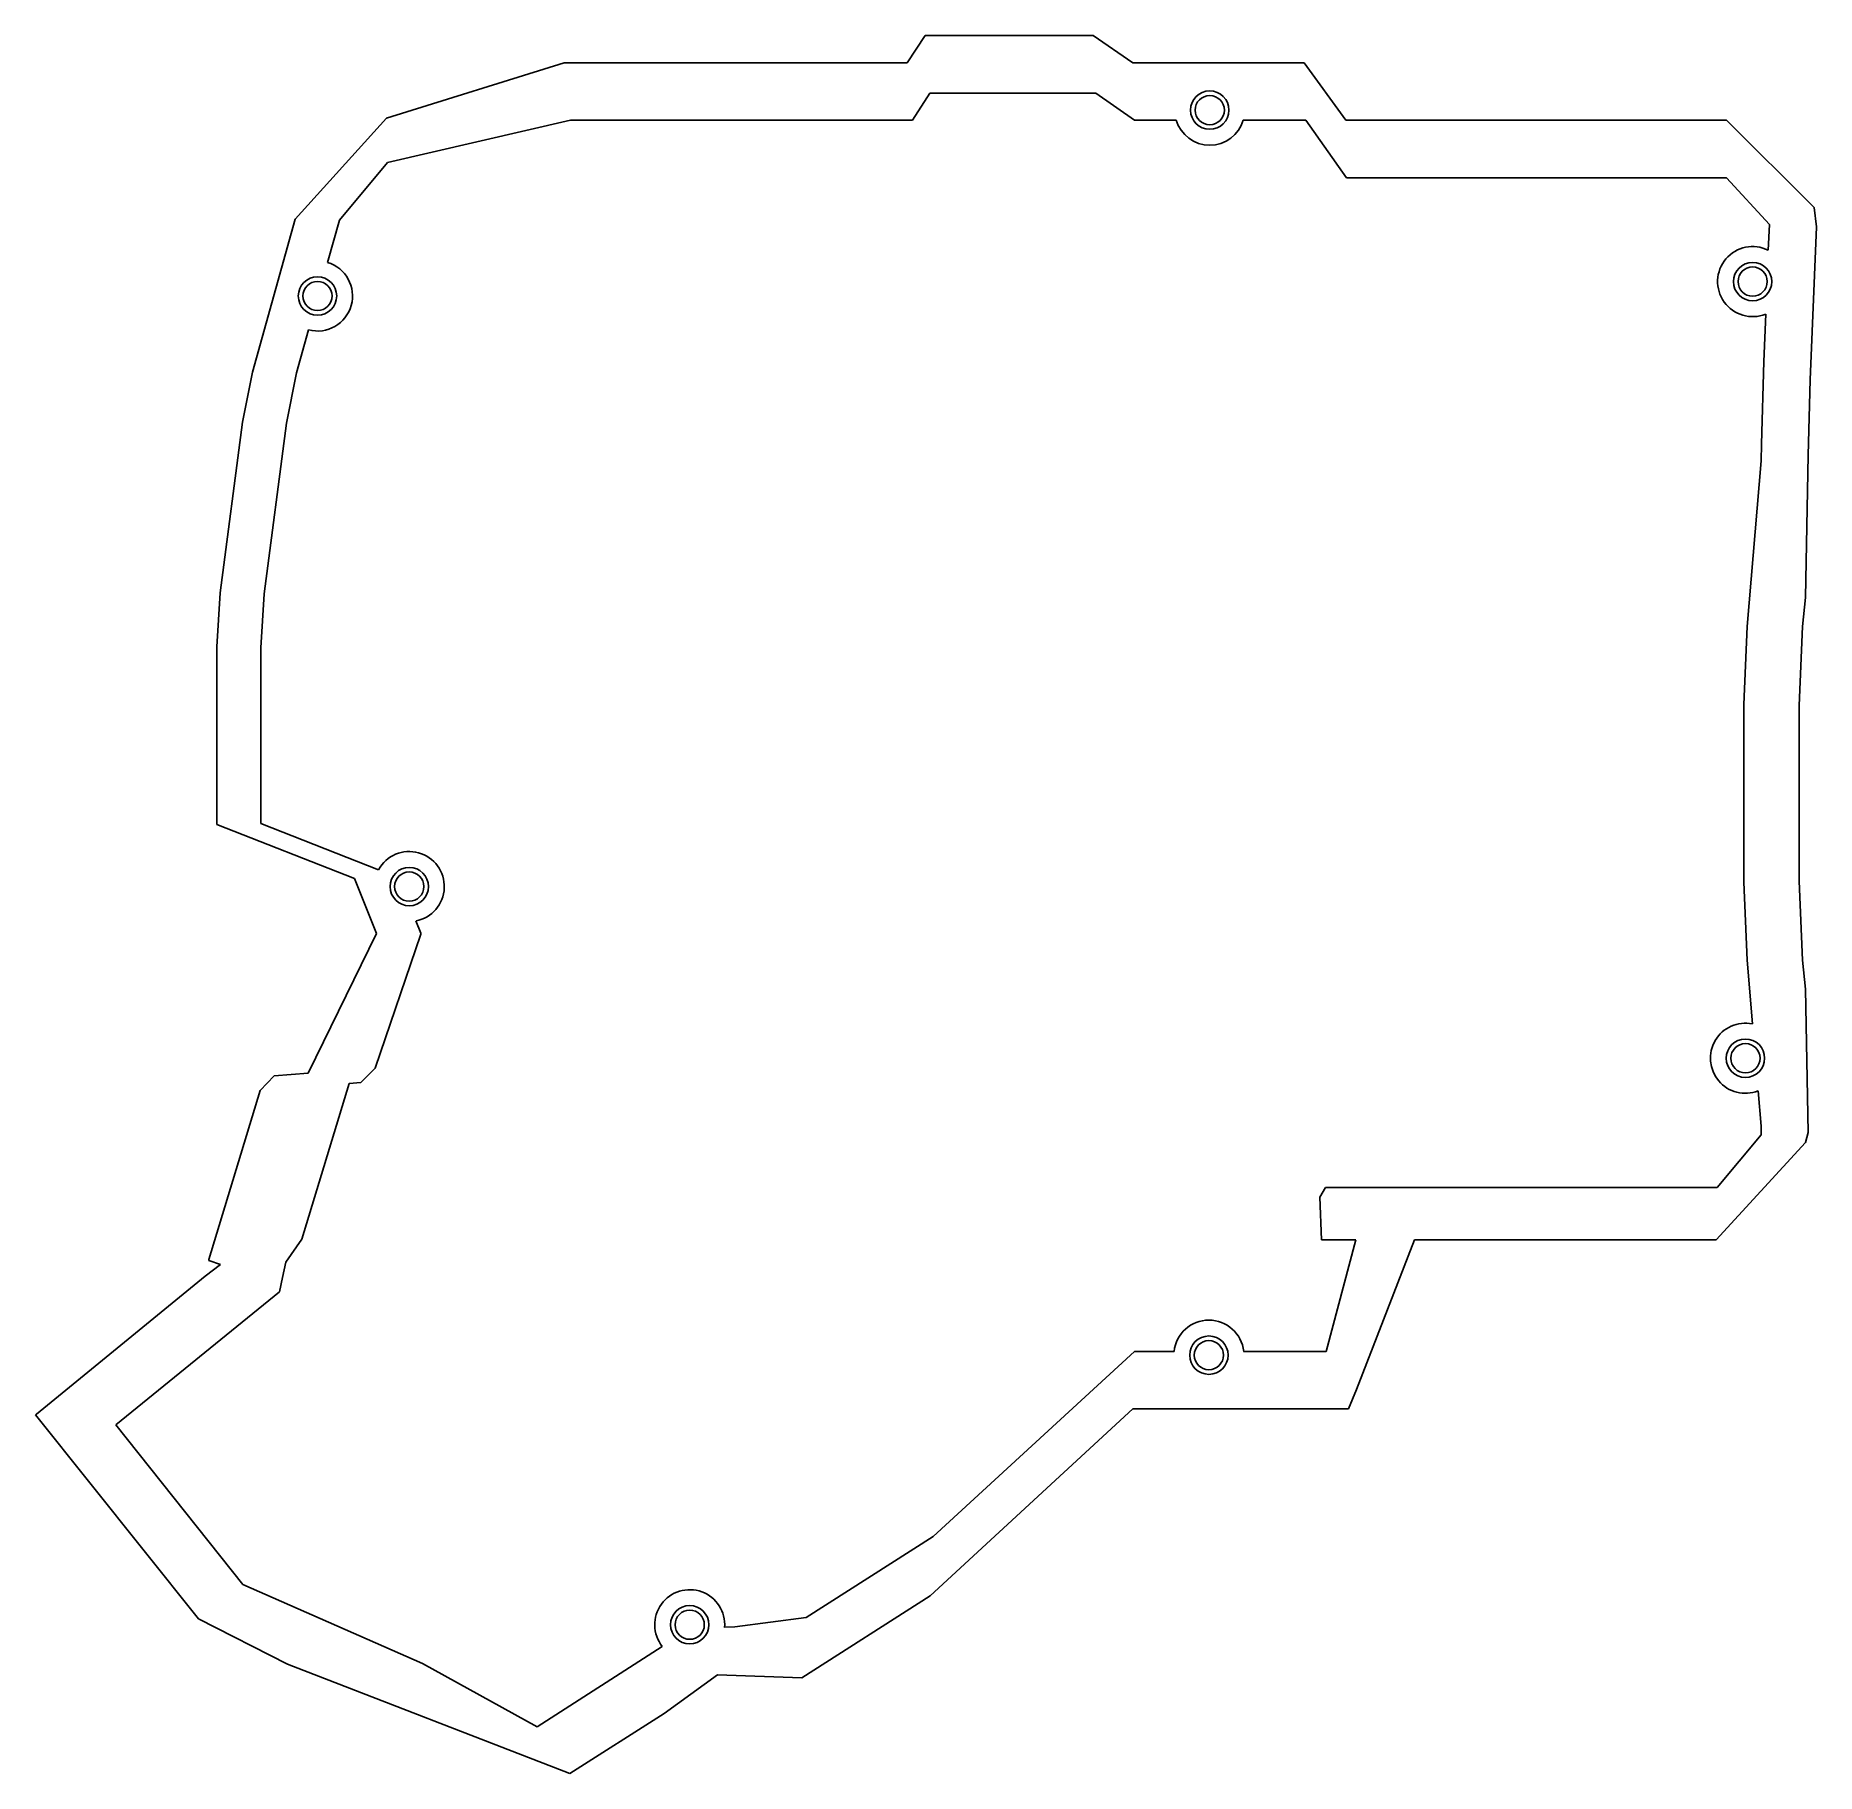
# Model space of a CAD drawing. Header units: metres. Extents: x -121 to 65, y -108 to 73.
import ezdxf

# ---------------------------------------------------------------- set-up
doc = ezdxf.new("R2010")
doc.units = ezdxf.units.M

msp = doc.modelspace()

# ---------------------------------------------------------------- linework, layer by layer
for p, q in [((-28.16, 72.93, -5), (-30.03, 70.11, -5)), ((-28.16, 72.93), (-30.03, 70.11)), ((-28.16, 72.93, -5), (-10.67, 72.93, -5)), ((-28.16, 72.93, -5), (-28.16, 72.93)), ((-28.16, 72.93), (-10.67, 72.93)), ((-6.53, 70.11, -5), (-10.67, 72.93, -5)), ((-10.67, 72.93, -5), (-10.67, 72.93)), ((-6.53, 70.11), (-10.67, 72.93)), ((-65.77, 70.11, -5), (-84.29, 64.32, -5)), ((-65.77, 70.11), (-84.29, 64.32)), ((-65.77, 70.11, -5), (-30.03, 70.11, -5)), ((-65.77, 70.11, -5), (-65.77, 70.11)), ((-65.77, 70.11), (-30.03, 70.11)), ((-30.03, 70.11, -5), (-30.03, 70.11)), ((-6.53, 70.11, -5), (11.32, 70.11, -5)), ((-6.53, 70.11, -5), (-6.53, 70.11)), ((-6.53, 70.11), (11.32, 70.11)), ((15.65, 64.11, -5), (11.32, 70.11, -5)), ((11.32, 70.11, -5), (11.32, 70.11)), ((15.65, 64.11), (11.32, 70.11)), ((-27.69, 66.95), (-29.47, 64.13)), ((-27.69, 66.95, -2), (-29.47, 64.13, -2)), ((-10.39, 66.95), (-27.69, 66.95)), ((-10.39, 66.95, -2), (-27.69, 66.95, -2)), ((-27.69, 66.95, -2), (-27.69, 66.95)), ((-10.39, 66.95), (-6.35, 64.13)), ((-10.39, 66.95, -2), (-6.35, 64.13, -2)), ((-10.39, 66.95, -2), (-10.39, 66.95)), ((3.01, 65.17, -4), (3.01, 65.17)), ((3.49, 65.17, -5), (3.49, 65.17, -4)), ((-93.79, 53.82, -5), (-84.29, 64.32, -5)), ((-93.79, 53.82), (-84.29, 64.32)), ((-84.29, 64.32, -5), (-84.29, 64.32)), ((-65.12, 64.13), (-84.19, 59.72)), ((-65.12, 64.13, -2), (-84.19, 59.72, -2)), ((-65.12, 64.13), (-29.47, 64.13)), ((-65.12, 64.13, -2), (-29.47, 64.13, -2)), ((-65.12, 64.13, -2), (-65.12, 64.13)), ((-29.47, 64.13, -2), (-29.47, 64.13)), ((-2.01, 64.13), (-6.35, 64.13)), ((-2.01, 64.13, -2), (-6.35, 64.13, -2)), ((-6.35, 64.13, -2), (-6.35, 64.13)), ((-2.01, 64.13, -2), (-2.01, 64.13)), ((11.5, 64.13), (4.98, 64.13)), ((11.5, 64.13, -2), (4.98, 64.13, -2)), ((4.98, 64.13, -2), (4.98, 64.13)), ((15.73, 58.13), (11.5, 64.13)), ((15.73, 58.13, -2), (11.5, 64.13, -2)), ((11.5, 64.13, -2), (11.5, 64.13)), ((15.65, 64.11, -5), (55.34, 64.11, -5)), ((15.65, 64.11, -5), (15.65, 64.11)), ((15.65, 64.11), (55.34, 64.11)), ((55.34, 64.11, -5), (64.45, 55.02, -5)), ((55.34, 64.11, -5), (55.34, 64.11)), ((55.34, 64.11), (64.45, 55.02)), ((-89.19, 53.72), (-84.19, 59.72)), ((-89.19, 53.72, -2), (-84.19, 59.72, -2)), ((-84.19, 59.72, -2), (-84.19, 59.72)), ((55.32, 58.13), (15.73, 58.13)), ((55.32, 58.13, -2), (15.73, 58.13, -2)), ((15.73, 58.13, -2), (15.73, 58.13)), ((55.32, 58.13), (59.79, 53.27)), ((55.32, 58.13, -2), (59.79, 53.27, -2)), ((55.32, 58.13, -2), (55.32, 58.13)), ((-93.79, 53.82, -5), (-98.25, 37.89, -5)), ((-93.79, 53.82), (-98.25, 37.89)), ((-93.79, 53.82, -5), (-93.79, 53.82)), ((64.45, 55.02, -5), (64.69, 53.02, -5)), ((64.45, 55.02, -5), (64.45, 55.02)), ((64.45, 55.02), (64.69, 53.02)), ((-90.43, 49.3), (-89.19, 53.72)), ((-90.43, 49.3, -2), (-89.19, 53.72, -2)), ((-89.19, 53.72, -2), (-89.19, 53.72)), ((59.68, 50.57), (59.79, 53.27)), ((59.68, 50.57, -2), (59.79, 53.27, -2)), ((59.79, 53.27, -2), (59.79, 53.27)), ((64.69, 53.02, -5), (64.05, 37.08, -5)), ((64.69, 53.02), (64.05, 37.08)), ((64.69, 53.02, -5), (64.69, 53.02)), ((59.68, 50.57, -2), (59.68, 50.57)), ((-90.43, 49.3, -2), (-90.43, 49.3)), ((59.58, 47.31, -4), (59.58, 47.31)), ((60.05, 47.31, -5), (60.05, 47.31, -4)), ((-89.94, 45.81, -4), (-89.94, 45.81)), ((-89.47, 45.81, -5), (-89.47, 45.81, -4)), ((59.21, 39), (59.41, 43.92)), ((59.21, 39, -2), (59.41, 43.92, -2)), ((59.41, 43.92, -2), (59.41, 43.92)), ((-93.65, 37.79), (-92.39, 42.28)), ((-93.65, 37.79, -2), (-92.39, 42.28, -2)), ((-92.39, 42.28, -2), (-92.39, 42.28)), ((59.21, 39), (58.96, 30.37)), ((59.21, 39, -2), (58.96, 30.37, -2)), ((59.21, 39, -2), (59.21, 39)), ((-98.25, 37.89, -5), (-99.3, 32.65, -5)), ((-98.25, 37.89), (-99.3, 32.65)), ((-98.25, 37.89, -5), (-98.25, 37.89)), ((-94.7, 32.55), (-93.65, 37.79)), ((-94.7, 32.55, -2), (-93.65, 37.79, -2)), ((-93.65, 37.79, -2), (-93.65, 37.79)), ((64.05, 37.08, -5), (63.82, 29.24, -5)), ((64.05, 37.08), (63.82, 29.24)), ((64.05, 37.08, -5), (64.05, 37.08)), ((-99.3, 32.65, -5), (-101.62, 14.88, -5)), ((-99.3, 32.65), (-101.62, 14.88)), ((-99.3, 32.65, -5), (-99.3, 32.65)), ((-97.02, 14.78), (-94.7, 32.55)), ((-97.02, 14.78, -2), (-94.7, 32.55, -2)), ((-94.7, 32.55, -2), (-94.7, 32.55)), ((58.93, 28.65), (58.96, 30.37)), ((58.93, 28.65, -2), (58.96, 30.37, -2)), ((58.96, 30.37, -2), (58.96, 30.37)), ((58.93, 28.65), (57.47, 11.37)), ((58.93, 28.65, -2), (57.47, 11.37, -2)), ((58.93, 28.65, -2), (58.93, 28.65)), ((63.82, 29.24, -5), (63.54, 14.41, -5)), ((63.82, 29.24), (63.54, 14.41)), ((63.82, 29.24, -5), (63.82, 29.24)), ((-101.97, 9.25, -5), (-101.62, 14.88, -5)), ((-101.97, 9.25), (-101.62, 14.88)), ((-101.62, 14.88, -5), (-101.62, 14.88)), ((-97.37, 9.15), (-97.02, 14.78)), ((-97.37, 9.15, -2), (-97.02, 14.78, -2)), ((-97.02, 14.78, -2), (-97.02, 14.78)), ((63.26, 11.37, -5), (63.54, 14.41, -5)), ((63.26, 11.37), (63.54, 14.41)), ((63.54, 14.41, -5), (63.54, 14.41)), ((57.47, 11.37), (57.12, 3.25)), ((57.47, 11.37, -2), (57.12, 3.25, -2)), ((57.47, 11.37, -2), (57.47, 11.37)), ((62.89, 3.15, -5), (63.26, 11.37, -5)), ((62.89, 3.15), (63.26, 11.37)), ((63.26, 11.37, -5), (63.26, 11.37)), ((-101.97, 9.25, -5), (-101.97, -9.25, -5)), ((-101.97, 9.25, -5), (-101.97, 9.25)), ((-101.97, 9.25), (-101.97, -9.25)), ((-97.37, -9.15), (-97.37, 9.15)), ((-97.37, 9.15, -2), (-97.37, 9.15)), ((-97.37, -9.15, -2), (-97.37, 9.15, -2)), ((57.12, -15.25), (57.12, 3.25)), ((57.12, -15.25, -2), (57.12, 3.25, -2)), ((57.12, 3.25, -2), (57.12, 3.25)), ((62.89, 3.15, -5), (62.89, -15.15, -5)), ((62.89, 3.15, -5), (62.89, 3.15)), ((62.89, 3.15), (62.89, -15.15)), ((-87.62, -14.88, -5), (-101.97, -9.25, -5)), ((-101.97, -9.25, -5), (-101.97, -9.25)), ((-87.62, -14.88), (-101.97, -9.25)), ((-97.37, -9.15), (-85.11, -13.95)), ((-97.37, -9.15, -2), (-97.37, -9.15)), ((-97.37, -9.15, -2), (-85.11, -13.95, -2)), ((-85.11, -13.95, -2), (-85.11, -13.95)), ((-87.62, -14.88, -5), (-85.33, -20.59, -5)), ((-87.62, -14.88, -5), (-87.62, -14.88)), ((-87.62, -14.88), (-85.33, -20.59)), ((-80.38, -15.71, -4), (-80.38, -15.71)), ((-79.91, -15.71, -5), (-79.91, -15.71, -4)), ((57.12, -15.25), (57.47, -23.37)), ((57.12, -15.25, -2), (57.47, -23.37, -2)), ((57.12, -15.25, -2), (57.12, -15.25)), ((63.26, -23.37, -5), (62.89, -15.15, -5)), ((62.89, -15.15, -5), (62.89, -15.15)), ((63.26, -23.37), (62.89, -15.15)), ((-80.7, -20.55), (-81.21, -19.29)), ((-81.21, -19.29, -2), (-81.21, -19.29)), ((-80.7, -20.55, -2), (-81.21, -19.29, -2)), ((-85.33, -20.59, -5), (-92.44, -35.13, -5)), ((-85.33, -20.59), (-92.44, -35.13)), ((-85.47, -34.61), (-80.7, -20.65)), ((-85.47, -34.61, -2), (-80.7, -20.65, -2)), ((-85.33, -20.59, -5), (-85.33, -20.59)), ((-80.7, -20.55), (-80.7, -20.65)), ((-80.7, -20.55, -2), (-80.7, -20.55)), ((-80.7, -20.55, -2), (-80.7, -20.65, -2)), ((-80.7, -20.65, -2), (-80.7, -20.65)), ((57.47, -23.37), (58.03, -30.02)), ((57.47, -23.37, -2), (58.03, -30.02, -2)), ((57.47, -23.37, -2), (57.47, -23.37)), ((63.26, -23.37, -5), (63.54, -26.41, -5)), ((63.26, -23.37, -5), (63.26, -23.37)), ((63.26, -23.37), (63.54, -26.41)), ((63.54, -26.41, -5), (63.82, -41.34, -5)), ((63.54, -26.41, -5), (63.54, -26.41)), ((63.54, -26.41), (63.82, -41.34)), ((58.03, -30.02, -2), (58.03, -30.02)), ((-92.44, -35.13, -5), (-95.97, -35.44, -5)), ((-92.44, -35.13), (-95.97, -35.44)), ((-92.44, -35.13, -5), (-92.44, -35.13)), ((-86.94, -36.11), (-85.47, -34.61)), ((-86.94, -36.11, -2), (-85.47, -34.61, -2)), ((-85.47, -34.61, -2), (-85.47, -34.61)), ((58.83, -33.59, -4), (58.83, -33.59)), ((59.3, -33.59, -5), (59.3, -33.59, -4)), ((-97.43, -36.94, -5), (-102.8, -54.56, -5)), ((-97.43, -36.94), (-102.8, -54.56)), ((-97.43, -36.94, -5), (-95.97, -35.44, -5)), ((-97.43, -36.94), (-95.97, -35.44)), ((-97.43, -36.94, -5), (-97.43, -36.94)), ((-95.97, -35.44, -5), (-95.97, -35.44)), ((-88.16, -36.22), (-93.1, -52.43)), ((-88.16, -36.22, -2), (-93.1, -52.43, -2)), ((-88.16, -36.22), (-86.94, -36.11)), ((-88.16, -36.22, -2), (-86.94, -36.11, -2)), ((-88.16, -36.22, -2), (-88.16, -36.22)), ((-86.94, -36.11, -2), (-86.94, -36.11)), ((58.62, -37), (58.93, -40.65)), ((58.62, -37, -2), (58.93, -40.65, -2)), ((58.62, -37, -2), (58.62, -37)), ((58.94, -41.58), (58.93, -40.65)), ((58.94, -41.58, -2), (58.93, -40.65, -2)), ((58.93, -40.65, -2), (58.93, -40.65)), ((54.26, -52.52, -5), (63.55, -42.37, -5)), ((54.26, -52.52), (63.55, -42.37)), ((58.94, -41.58), (54.35, -47.04)), ((58.94, -41.58, -2), (54.35, -47.04, -2)), ((58.94, -41.58, -2), (58.94, -41.58)), ((63.82, -41.34, -5), (63.55, -42.37, -5)), ((63.82, -41.34), (63.55, -42.37)), ((63.55, -42.37, -5), (63.55, -42.37)), ((63.82, -41.34, -5), (63.82, -41.34)), ((13.56, -47.04), (12.96, -48.07)), ((13.56, -47.04, -2), (12.96, -48.07, -2)), ((12.96, -48.07), (13.14, -52.52)), ((12.96, -48.07, -2), (13.14, -52.52, -2)), ((12.96, -48.07, -2), (12.96, -48.07)), ((54.35, -47.04), (13.56, -47.04)), ((13.56, -47.04, -2), (13.56, -47.04)), ((54.35, -47.04, -2), (13.56, -47.04, -2)), ((54.35, -47.04, -2), (54.35, -47.04)), ((-93.1, -52.43), (-94.78, -54.82)), ((-93.1, -52.43, -2), (-94.78, -54.82, -2)), ((-93.1, -52.43, -2), (-93.1, -52.43)), ((16.71, -52.52), (13.14, -52.52)), ((16.71, -52.52, -2), (13.14, -52.52, -2)), ((13.14, -52.52, -2), (13.14, -52.52)), ((16.71, -52.52), (13.62, -64.13)), ((16.71, -52.52, -2), (13.62, -64.13, -2)), ((16.71, -52.52, -2), (16.71, -52.52)), ((22.83, -52.52, -5), (16.77, -68.11, -5)), ((22.83, -52.52), (16.77, -68.11)), ((22.83, -52.52, -5), (54.26, -52.52, -5)), ((22.83, -52.52, -5), (22.83, -52.52)), ((22.83, -52.52), (54.26, -52.52)), ((54.26, -52.52, -5), (54.26, -52.52)), ((-101.56, -55.08, -5), (-103.18, -56.3, -5)), ((-101.56, -55.08), (-103.18, -56.3)), ((-102.8, -54.56, -5), (-102.78, -54.65, -5)), ((-102.8, -54.56, -5), (-102.8, -54.56)), ((-102.8, -54.56), (-102.78, -54.65)), ((-102.78, -54.65, -5), (-101.56, -55.08, -5)), ((-102.78, -54.65, -5), (-102.78, -54.65)), ((-102.78, -54.65), (-101.56, -55.08)), ((-101.56, -55.08, -5), (-101.56, -55.08)), ((-95.11, -56.44), (-94.78, -54.82)), ((-95.11, -56.44, -2), (-94.78, -54.82, -2)), ((-94.78, -54.82, -2), (-94.78, -54.82)), ((-103.18, -56.3, -5), (-120.76, -70.67, -5)), ((-103.18, -56.3), (-120.76, -70.67)), ((-103.18, -56.3, -5), (-103.18, -56.3)), ((-95.11, -56.44), (-95.42, -57.91)), ((-95.11, -56.44, -2), (-95.42, -57.91, -2)), ((-95.11, -56.44, -2), (-95.11, -56.44)), ((-112.47, -71.77), (-95.42, -57.91)), ((-112.47, -71.77, -2), (-95.42, -57.91, -2)), ((-95.42, -57.91, -2), (-95.42, -57.91)), ((-27.33, -83.4), (-6.35, -64.13)), ((-27.33, -83.4, -2), (-6.35, -64.13, -2)), ((-2.23, -64.13), (-6.35, -64.13)), ((-6.35, -64.13, -2), (-6.35, -64.13)), ((-2.23, -64.13, -2), (-6.35, -64.13, -2)), ((-2.23, -64.13, -2), (-2.23, -64.13)), ((2.92, -64.52, -4), (2.92, -64.52)), ((3.4, -64.52, -5), (3.4, -64.52, -4)), ((13.62, -64.13), (5.02, -64.13)), ((5.02, -64.13, -2), (5.02, -64.13)), ((13.62, -64.13, -2), (5.02, -64.13, -2)), ((13.62, -64.13, -2), (13.62, -64.13)), ((15.93, -70.11, -5), (16.77, -68.11, -5)), ((15.93, -70.11), (16.77, -68.11)), ((16.77, -68.11, -5), (16.77, -68.11)), ((-6.53, -70.11, -5), (-27.65, -89.59, -5)), ((-6.53, -70.11), (-27.65, -89.59)), ((15.93, -70.11, -5), (-6.53, -70.11, -5)), ((-6.53, -70.11, -5), (-6.53, -70.11)), ((15.93, -70.11), (-6.53, -70.11)), ((15.93, -70.11, -5), (15.93, -70.11)), ((-120.84, -70.73, -5), (-120.76, -70.67, -5)), ((-120.84, -70.73), (-120.76, -70.67)), ((-120.84, -70.73, -5), (-103.85, -92, -5)), ((-120.84, -70.73, -5), (-120.84, -70.73)), ((-120.84, -70.73), (-103.85, -92)), ((-120.76, -70.67, -5), (-120.76, -70.67)), ((-112.47, -71.77), (-99.25, -88.41)), ((-112.47, -71.77, -2), (-112.47, -71.77)), ((-112.47, -71.77, -2), (-99.25, -88.41, -2)), ((-27.33, -83.4), (-40.55, -91.85)), ((-27.33, -83.4, -2), (-40.55, -91.85, -2)), ((-27.33, -83.4, -2), (-27.33, -83.4)), ((-99.25, -88.41), (-80.53, -96.63)), ((-99.25, -88.41, -2), (-99.25, -88.41)), ((-99.25, -88.41, -2), (-80.53, -96.63, -2)), ((-41.02, -98.14, -5), (-27.65, -89.59, -5)), ((-41.02, -98.14), (-27.65, -89.59)), ((-27.65, -89.59, -5), (-27.65, -89.59)), ((-103.85, -92, -5), (-94.6, -96.69, -5)), ((-103.85, -92, -5), (-103.85, -92)), ((-103.85, -92), (-94.6, -96.69)), ((-51.16, -92.6, -4), (-51.16, -92.6)), ((-50.69, -92.6, -5), (-50.69, -92.6, -4)), ((-48, -92.82), (-40.55, -91.85)), ((-48, -92.82, -2), (-40.55, -91.85, -2)), ((-40.55, -91.85, -2), (-40.55, -91.85)), ((-48, -92.82), (-49.05, -92.87)), ((-48, -92.82, -2), (-49.05, -92.87, -2)), ((-49.05, -92.87, -2), (-49.05, -92.87)), ((-48, -92.82, -2), (-48, -92.82)), ((-55.55, -94.86), (-68.59, -103.22)), ((-55.55, -94.86, -2), (-68.59, -103.22, -2)), ((-55.55, -94.86, -2), (-55.55, -94.86)), ((-65.19, -108.08, -5), (-94.6, -96.69, -5)), ((-94.6, -96.69, -5), (-94.6, -96.69)), ((-65.19, -108.08), (-94.6, -96.69)), ((-68.59, -103.22), (-80.53, -96.63)), ((-80.53, -96.63, -2), (-80.53, -96.63)), ((-68.59, -103.22, -2), (-80.53, -96.63, -2)), ((-49.8, -97.82, -5), (-55.35, -101.84, -5)), ((-49.8, -97.82), (-55.35, -101.84)), ((-49.8, -97.82, -5), (-41.02, -98.14, -5)), ((-49.8, -97.82, -5), (-49.8, -97.82)), ((-49.8, -97.82), (-41.02, -98.14)), ((-41.02, -98.14, -5), (-41.02, -98.14)), ((-65.19, -108.08, -5), (-55.35, -101.84, -5)), ((-65.19, -108.08), (-55.35, -101.84)), ((-55.35, -101.84, -5), (-55.35, -101.84)), ((-68.59, -103.22, -2), (-68.59, -103.22)), ((-65.19, -108.08, -5), (-65.19, -108.08))]:
    msp.add_line(p, q)
for centre, radius in [((1.49, 65.17, -5), 2), ((1.49, 65.17, -4), 2), ((1.49, 65.17), 1.52), ((1.49, 65.17, -4), 1.52), ((58.05, 47.31, -5), 2), ((58.05, 47.31, -4), 2), ((58.05, 47.31), 1.52), ((58.05, 47.31, -4), 1.52), ((-91.47, 45.81, -5), 2), ((-91.47, 45.81, -4), 2), ((-91.47, 45.81), 1.52), ((-91.47, 45.81, -4), 1.52), ((-81.91, -15.71, -5), 2), ((-81.91, -15.71, -4), 2), ((-81.91, -15.71), 1.52), ((-81.91, -15.71, -4), 1.52), ((57.3, -33.59, -5), 2), ((57.3, -33.59, -4), 2), ((57.3, -33.59), 1.52), ((57.3, -33.59, -4), 1.52), ((1.4, -64.52, -5), 2), ((1.4, -64.52, -4), 2), ((1.4, -64.52), 1.52), ((1.4, -64.52, -4), 1.52), ((-52.69, -92.6, -5), 2), ((-52.69, -92.6, -4), 2), ((-52.69, -92.6), 1.52), ((-52.69, -92.6, -4), 1.52)]:
    msp.add_circle(centre, radius)
for centre, start, end in [((1.49, 65.17), 196.6246, 343.3754), ((1.49, 65.17, -2), 196.6246, 343.3754), ((58.05, 47.31), 63.5198, 291.8378), ((58.05, 47.31, -2), 63.5198, 291.8378), ((-91.47, 45.81), 255.3182, 433.3831), ((-91.47, 45.81, -2), 255.3182, 433.3831), ((-81.91, -15.71), 281.1059, 511.2281), ((-81.91, -15.71, -2), 281.1059, 511.2281), ((57.3, -33.59), 78.57, 291.098), ((57.3, -33.59, -2), 78.57, 291.098), ((1.4, -64.52), 6.2086, 173.7914), ((1.4, -64.52, -2), 6.2086, 173.7914), ((-52.69, -92.6), 355.6582, 578.2612), ((-52.69, -92.6, -2), 355.6582, 578.2612)]:
    msp.add_arc(centre, 3.65, start, end)

doc.saveas('drawing.dxf')
